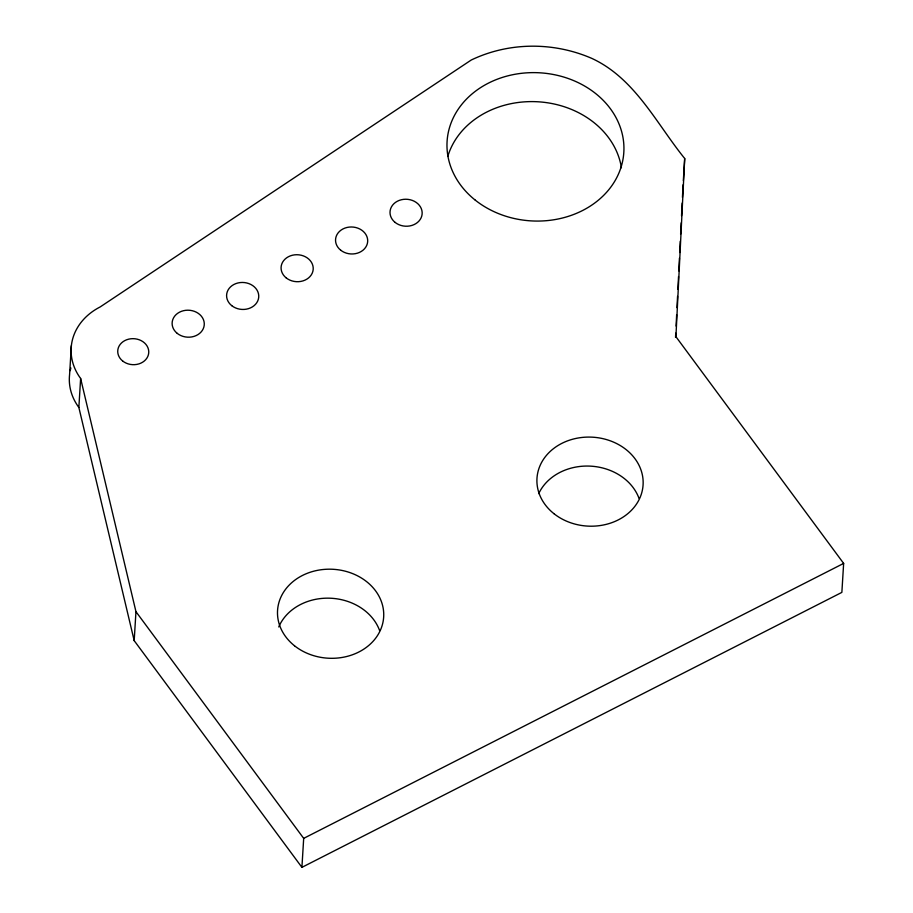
<?xml version="1.0" encoding="UTF-8"?>
<svg xmlns="http://www.w3.org/2000/svg" width="913" height="913" viewBox="0 0 913 913"><rect width="100%" height="100%" fill="white"/><g stroke="black" fill="none" stroke-linecap="round" stroke-linejoin="round"><path stroke-width="1.37" d="M675.54 337.376L675.746 333.142M676.099 326.067L676.647 314.757M677.001 307.681L677.56 296.371M677.903 289.295L678.53 276.571M678.816 270.91L679.443 258.185M679.717 252.536L680.276 241.215M680.63 234.15L681.189 222.829M681.532 215.765L682.159 203.04M682.445 197.379L683.095 184.723M78.86 407.449L80.629 378.473A62.187 52.098 3.5 0 1 100.156 306.951L471.222 60.03C508.918 41.941 553.552 41.77 591.795 58.386C634.934 78.313 656.207 123.266 684.704 158.508L675.917 336.692L843.646 563.401L841.866 592.377L301.918 867.35L134.188 640.641L78.86 407.449A62.187 52.098 3.5 0 1 69.582 374.684L71.351 345.707M134.188 640.641L135.957 611.664L80.629 378.473M301.918 867.35L303.687 838.374L135.957 611.664M683.346 180.58L684.704 158.508M303.687 838.374L843.646 563.401M278.762 626.946A53.148 44.52 3.5 0 1 329.924 598.198A53.148 44.52 3.5 0 1 379.591 630.495M538.727 493.613A53.148 44.52 3.5 0 1 590.118 466.121A53.148 44.52 3.5 0 1 639.02 498.384M70.233 370.632A62.187 52.098 3.5 0 1 70.872 367.973M447.792 156.443A88.527 74.158 3.5 0 1 538.613 101.822A88.527 74.158 3.5 0 1 621.411 167.718M177.259 333.393A16.092 13.49 3.5 0 0 203.884 326.98A16.092 13.49 3.5 0 0 183.445 310.717A16.092 13.49 3.5 0 0 177.259 333.393M475.308 200.175A88.527 74.158 3.5 0 0 621.73 164.899A88.527 74.158 3.5 0 0 509.34 75.471A88.527 74.158 3.5 0 0 475.308 200.175M231.731 305.65A16.092 13.49 3.5 0 0 258.356 299.236A16.092 13.49 3.5 0 0 237.916 282.973A16.092 13.49 3.5 0 0 231.731 305.65M122.696 361.034A15.532 13.01 3.5 0 0 148.374 354.849A15.532 13.01 3.5 0 0 128.665 339.157A15.532 13.01 3.5 0 0 122.696 361.034M294.5 645.765A53.148 44.52 3.5 0 0 382.41 624.583A53.148 44.52 3.5 0 0 314.928 570.899A53.148 44.52 3.5 0 0 294.5 645.765M340.675 250.173A16.092 13.49 3.5 0 0 367.3 243.76A16.092 13.49 3.5 0 0 346.872 227.497A16.092 13.49 3.5 0 0 340.675 250.173M286.203 277.906A16.092 13.49 3.5 0 0 312.828 271.492A16.092 13.49 3.5 0 0 292.388 255.241A16.092 13.49 3.5 0 0 286.203 277.906M553.917 513.654A53.148 44.52 3.5 0 0 641.828 492.472A53.148 44.52 3.5 0 0 574.357 438.788A53.148 44.52 3.5 0 0 553.917 513.654M395.146 222.43A16.092 13.49 3.5 0 0 421.772 216.016A16.092 13.49 3.5 0 0 401.343 199.753A16.092 13.49 3.5 0 0 395.146 222.43"/></g></svg>
